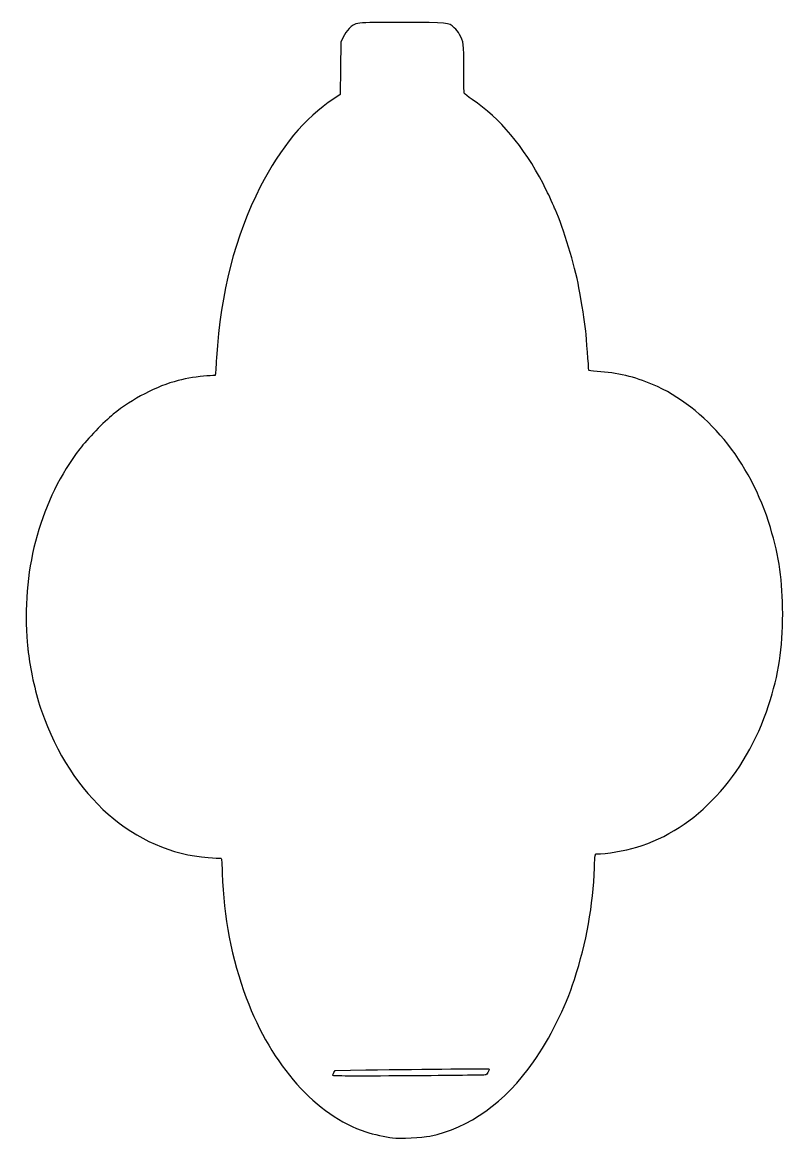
# Model space of a CAD drawing. Header units: centimetres. Extents: x -6.8 to 7, y -10.2 to 10.1.
import ezdxf

# ---------------------------------------------------------------- set-up
doc = ezdxf.new("R2010")
doc.units = ezdxf.units.CM
doc.header["$MEASUREMENT"] = 0
doc.layers.add('Camada 1', color=7, linetype='Continuous')

msp = doc.modelspace()

# ---------------------------------------------------------------- linework, layer by layer
at = {"layer": 'Camada 1'}
for points, knots in [([(-0.11038, -10.16159), (-0.2273, -10.14886), (-0.45672, -10.09708), (-0.59256, -10.05277), (-0.59256, -10.05277), (-1.49124, -9.75961), (-2.30185, -8.85167), (-2.76146, -7.62342), (-2.76146, -7.62342), (-3.02943, -6.90727), (-3.17469, -6.15612), (-3.19876, -5.36192), (-3.19876, -5.36192), (-3.20691, -5.09379), (-3.20821, -5.08358), (-3.23437, -5.08694), (-3.23437, -5.08694), (-3.24929, -5.08885), (-3.34711, -5.08382), (-3.45167, -5.07572), (-3.45167, -5.07572), (-4.79549, -4.97211), (-5.93986, -3.96651), (-6.48025, -2.41449), (-6.48025, -2.41449), (-6.5732, -2.1475), (-6.68141, -1.68191), (-6.71224, -1.41619), (-6.71224, -1.41619), (-6.71745, -1.37137), (-6.72399, -1.32247), (-6.72677, -1.30753), (-6.72677, -1.30753), (-6.72955, -1.29261), (-6.73794, -1.18564), (-6.7454, -1.06985), (-6.7454, -1.06985), (-6.82808, 0.21544), (-6.48894, 1.41887), (-5.78277, 2.34603), (-5.78277, 2.34603), (-5.65511, 2.51364), (-5.34068, 2.83797), (-5.17669, 2.97116), (-5.17669, 2.97116), (-4.83059, 3.25231), (-4.38855, 3.48194), (-3.99937, 3.5828), (-3.99937, 3.5828), (-3.84583, 3.62257), (-3.62916, 3.65704), (-3.47915, 3.66551), (-3.47915, 3.66551), (-3.39681, 3.67017), (-3.32783, 3.6753), (-3.32585, 3.67694), (-3.32585, 3.67694), (-3.32387, 3.67858), (-3.31323, 3.82294), (-3.30217, 3.99775), (-3.30217, 3.99775), (-3.227, 5.18729), (-2.96827, 6.19776), (-2.50776, 7.10004), (-2.50776, 7.10004), (-2.14158, 7.81756), (-1.70496, 8.34072), (-1.17487, 8.69714), (-1.17487, 8.69714), (-1.17487, 8.69714), (-1.05597, 8.7771), (-1.05597, 8.7771), (-1.05597, 8.7771), (-1.05597, 8.7771), (-1.05176, 9.24928), (-1.05176, 9.24928), (-1.05176, 9.24928), (-1.05176, 9.24928), (-1.04755, 9.72148), (-1.04755, 9.72148), (-1.04755, 9.72148), (-1.04755, 9.72148), (-1.00418, 9.81303), (-1.00418, 9.81303), (-1.00418, 9.81303), (-0.97936, 9.86539), (-0.93264, 9.93273), (-0.89504, 9.97035), (-0.89504, 9.97035), (-0.78103, 10.08436), (-0.80654, 10.0814), (0.06622, 10.0814), (0.06622, 10.0814), (0.91881, 10.0814), (0.9041, 10.08286), (1.01332, 9.98673), (1.01332, 9.98673), (1.04573, 9.95821), (1.08902, 9.90402), (1.10955, 9.86632), (1.10955, 9.86632), (1.18374, 9.73006), (1.18718, 9.7022), (1.18673, 9.24439), (1.18673, 9.24439), (1.18652, 9.01187), (1.19022, 8.81153), (1.19499, 8.79915), (1.19499, 8.79915), (1.19973, 8.78677), (1.26555, 8.73449), (1.34123, 8.68297), (1.34123, 8.68297), (1.84632, 8.33909), (2.27113, 7.8344), (2.62589, 7.15664), (2.62589, 7.15664), (2.67735, 7.05827), (2.74485, 6.91973), (2.77583, 6.84877), (2.77583, 6.84877), (2.80681, 6.77778), (2.83758, 6.70751), (2.8442, 6.69256), (2.8442, 6.69256), (2.99911, 6.3431), (3.19964, 5.68399), (3.27801, 5.2664), (3.27801, 5.2664), (3.3408, 4.93191), (3.37778, 4.69474), (3.40086, 4.4786), (3.40086, 4.4786), (3.41295, 4.36504), (3.4546, 3.8204), (3.45499, 3.77068), (3.45499, 3.77068), (3.45507, 3.76086), (3.50957, 3.75224), (3.60789, 3.74642), (3.60789, 3.74642), (3.96862, 3.72512), (4.29229, 3.64993), (4.61249, 3.51308), (4.61249, 3.51308), (5.58849, 3.09591), (6.38784, 2.12508), (6.75323, 0.91318), (6.75323, 0.91318), (6.91156, 0.38806), (6.97585, -0.06305), (6.97585, -0.64881), (6.97585, -0.64881), (6.97585, -1.27979), (6.90375, -1.74874), (6.72018, -2.31211), (6.72018, -2.31211), (6.30134, -3.59732), (5.40306, -4.56348), (4.32544, -4.8877), (4.32544, -4.8877), (4.11015, -4.95244), (3.77146, -5.00872), (3.59643, -5.0088), (3.59643, -5.0088), (3.56894, -5.00883), (3.56772, -5.01706), (3.55894, -5.25952), (3.55894, -5.25952), (3.53425, -5.94342), (3.41442, -6.61125), (3.1945, -7.2907), (3.1945, -7.2907), (3.03154, -7.7942), (2.74558, -8.36978), (2.45398, -8.78128), (2.45398, -8.78128), (1.931, -9.51923), (1.28542, -9.98119), (0.5688, -10.13026), (0.5688, -10.13026), (0.43524, -10.15794), (0.029, -10.17672), (-0.11038, -10.16159), (-0.11038, -10.16159), (-0.11038, -10.16159), (-0.11038, -10.16159), (-0.11038, -10.16159)], [0, 0, 0, 0, 0.02083333, 0.02083333, 0.02083333, 0.02083333, 0.04166667, 0.04166667, 0.04166667, 0.04166667, 0.0625, 0.0625, 0.0625, 0.0625, 0.08333333, 0.08333333, 0.08333333, 0.08333333, 0.10416667, 0.10416667, 0.10416667, 0.10416667, 0.125, 0.125, 0.125, 0.125, 0.14583333, 0.14583333, 0.14583333, 0.14583333, 0.16666667, 0.16666667, 0.16666667, 0.16666667, 0.1875, 0.1875, 0.1875, 0.1875, 0.20833333, 0.20833333, 0.20833333, 0.20833333, 0.22916667, 0.22916667, 0.22916667, 0.22916667, 0.25, 0.25, 0.25, 0.25, 0.27083333, 0.27083333, 0.27083333, 0.27083333, 0.29166667, 0.29166667, 0.29166667, 0.29166667, 0.3125, 0.3125, 0.3125, 0.3125, 0.33333333, 0.33333333, 0.33333333, 0.33333333, 0.35416667, 0.35416667, 0.35416667, 0.35416667, 0.375, 0.375, 0.375, 0.375, 0.39583333, 0.39583333, 0.39583333, 0.39583333, 0.41666667, 0.41666667, 0.41666667, 0.41666667, 0.4375, 0.4375, 0.4375, 0.4375, 0.45833333, 0.45833333, 0.45833333, 0.45833333, 0.47916667, 0.47916667, 0.47916667, 0.47916667, 0.5, 0.5, 0.5, 0.5, 0.52083333, 0.52083333, 0.52083333, 0.52083333, 0.54166667, 0.54166667, 0.54166667, 0.54166667, 0.5625, 0.5625, 0.5625, 0.5625, 0.58333333, 0.58333333, 0.58333333, 0.58333333, 0.60416667, 0.60416667, 0.60416667, 0.60416667, 0.625, 0.625, 0.625, 0.625, 0.64583333, 0.64583333, 0.64583333, 0.64583333, 0.66666667, 0.66666667, 0.66666667, 0.66666667, 0.6875, 0.6875, 0.6875, 0.6875, 0.70833333, 0.70833333, 0.70833333, 0.70833333, 0.72916667, 0.72916667, 0.72916667, 0.72916667, 0.75, 0.75, 0.75, 0.75, 0.77083333, 0.77083333, 0.77083333, 0.77083333, 0.79166667, 0.79166667, 0.79166667, 0.79166667, 0.8125, 0.8125, 0.8125, 0.8125, 0.83333333, 0.83333333, 0.83333333, 0.83333333, 0.85416667, 0.85416667, 0.85416667, 0.85416667, 0.875, 0.875, 0.875, 0.875, 0.89583333, 0.89583333, 0.89583333, 0.89583333, 0.91666667, 0.91666667, 0.91666667, 0.91666667, 0.9375, 0.9375, 0.9375, 0.9375, 0.95833333, 0.95833333, 0.95833333, 0.95833333, 1, 1, 1, 1]), ([(1.58528, -9.02002), (1.60616, -9.01412), (1.64854, -8.94234), (1.64854, -8.91284), (1.64854, -8.91284), (1.64854, -8.90453), (0.53478, -8.91258), (-0.58965, -8.92909), (-0.58965, -8.92909), (-0.58965, -8.92909), (-1.15041, -8.93732), (-1.15041, -8.93732), (-1.15041, -8.93732), (-1.15041, -8.93732), (-1.17028, -8.97579), (-1.17028, -8.97579), (-1.17028, -8.97579), (-1.18123, -8.99696), (-1.19018, -9.02132), (-1.19018, -9.02998), (-1.19018, -9.02998), (-1.19018, -9.04183), (-0.85228, -9.04339), (0.18507, -9.03638), (0.18507, -9.03638), (0.94139, -9.03123), (1.57152, -9.02388), (1.58528, -9.02002), (1.58528, -9.02002), (1.58528, -9.02002), (1.58528, -9.02002), (1.58528, -9.02002)], [0, 0, 0, 0, 0.11111111, 0.11111111, 0.11111111, 0.11111111, 0.22222222, 0.22222222, 0.22222222, 0.22222222, 0.33333333, 0.33333333, 0.33333333, 0.33333333, 0.44444444, 0.44444444, 0.44444444, 0.44444444, 0.55555556, 0.55555556, 0.55555556, 0.55555556, 0.66666667, 0.66666667, 0.66666667, 0.66666667, 0.77777778, 0.77777778, 0.77777778, 0.77777778, 1, 1, 1, 1])]:
    msp.add_open_spline(points, degree=3, knots=knots, dxfattribs=at)

doc.saveas('drawing.dxf')
